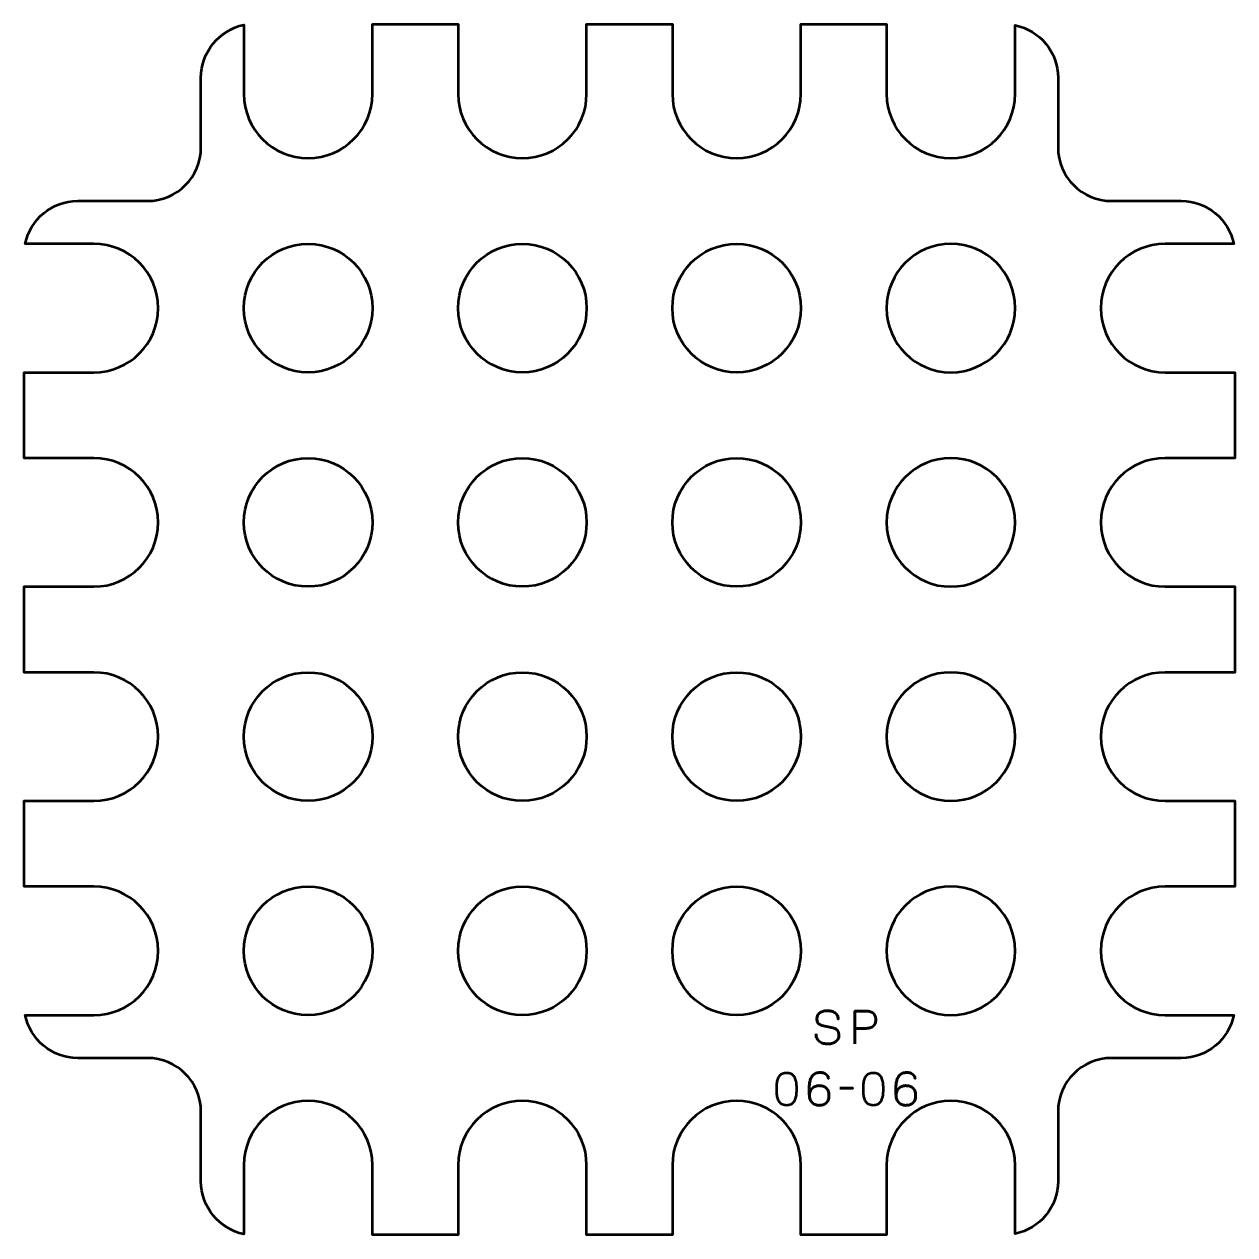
# Model space of a CAD drawing. Header units: centimetres. Extents: x -16.1 to -4.8, y -20.5 to -9.2.
import ezdxf

# ---------------------------------------------------------------- set-up
doc = ezdxf.new("R2010")
doc.units = ezdxf.units.CM
doc.header["$MEASUREMENT"] = 0
doc.layers.add('Layer 1', color=7, linetype='Continuous')

msp = doc.modelspace()

# ---------------------------------------------------------------- linework, layer by layer
at = {"layer": 'Layer 1', "color": 250, "lineweight": 53}
for centre in [(-13.49996, -11.84998), (-11.49996, -11.84998), (-9.49996, -11.84998), (-13.49996, -13.84998), (-11.49996, -13.84998), (-9.49996, -13.84998), (-13.49996, -15.84998), (-11.49996, -15.84998), (-9.49996, -15.84998), (-13.49996, -17.84998), (-11.49996, -17.84998), (-9.49996, -17.84998)]:
    msp.add_ellipse(centre, major_axis=(0, 0.6), ratio=1, dxfattribs=at)
for points, knots in [([(-6.09996, -11.84998), (-6.09996, -11.51866), (-5.83128, -11.24998), (-5.49996, -11.24998), (-5.49996, -11.24998), (-5.49996, -11.24998), (-4.86002, -11.24998), (-4.86002, -11.24998), (-4.86002, -11.24998), (-4.90637, -11.02181), (-5.10816, -10.85), (-5.35, -10.85), (-5.35, -10.85), (-5.35, -10.85), (-6, -10.85), (-6, -10.85), (-6, -10.85), (-6.27609, -10.85), (-6.5, -10.62609), (-6.5, -10.35), (-6.5, -10.35), (-6.5, -10.35), (-6.5, -9.7), (-6.5, -9.7), (-6.5, -9.7), (-6.5, -9.45817), (-6.6718, -9.25638), (-6.89997, -9.21002), (-6.89997, -9.21002), (-6.89997, -9.21002), (-6.89996, -9.84998), (-6.89996, -9.84998), (-6.89996, -9.84998), (-6.89996, -10.1813), (-7.16864, -10.44998), (-7.49996, -10.44998), (-7.49996, -10.44998), (-7.83128, -10.44998), (-8.09996, -10.1813), (-8.09996, -9.84998), (-8.09996, -9.84998), (-8.09996, -9.84998), (-8.09996, -9.2), (-8.09996, -9.2), (-8.09996, -9.2), (-8.09996, -9.2), (-8.89997, -9.2), (-8.89997, -9.2), (-8.89997, -9.2), (-8.89997, -9.2), (-8.89996, -9.84998), (-8.89996, -9.84998), (-8.89996, -9.84998), (-8.89996, -10.1813), (-9.16864, -10.44998), (-9.49996, -10.44998), (-9.49996, -10.44998), (-9.83128, -10.44998), (-10.09996, -10.1813), (-10.09996, -9.84998), (-10.09996, -9.84998), (-10.09996, -9.84998), (-10.09996, -9.2), (-10.09996, -9.2), (-10.09996, -9.2), (-10.09996, -9.2), (-10.89997, -9.2), (-10.89997, -9.2), (-10.89997, -9.2), (-10.89997, -9.2), (-10.89996, -9.84998), (-10.89996, -9.84998), (-10.89996, -9.84998), (-10.89996, -10.1813), (-11.16864, -10.44998), (-11.49996, -10.44998), (-11.49996, -10.44998), (-11.83128, -10.44998), (-12.09996, -10.1813), (-12.09996, -9.84998), (-12.09996, -9.84998), (-12.09996, -9.84998), (-12.09996, -9.2), (-12.09996, -9.2), (-12.09996, -9.2), (-12.09996, -9.2), (-12.89997, -9.2), (-12.89997, -9.2), (-12.89997, -9.2), (-12.89997, -9.2), (-12.89996, -9.84998), (-12.89996, -9.84998), (-12.89996, -9.84998), (-12.89996, -10.1813), (-13.16864, -10.44998), (-13.49996, -10.44998), (-13.49996, -10.44998), (-13.83128, -10.44998), (-14.09996, -10.1813), (-14.09996, -9.84998), (-14.09996, -9.84998), (-14.09996, -9.84998), (-14.09996, -9.20501), (-14.09996, -9.20501), (-14.09996, -9.20501), (-14.32816, -9.25634), (-14.5, -9.45814), (-14.5, -9.7), (-14.5, -9.7), (-14.5, -9.7), (-14.5, -10.35), (-14.5, -10.35), (-14.5, -10.35), (-14.5, -10.62609), (-14.72391, -10.85), (-15, -10.85), (-15, -10.85), (-15, -10.85), (-15.65, -10.85), (-15.65, -10.85), (-15.65, -10.85), (-15.89184, -10.85), (-16.09363, -11.02181), (-16.13998, -11.24998), (-16.13998, -11.24998), (-16.13998, -11.24998), (-15.49996, -11.24998), (-15.49996, -11.24998), (-15.49996, -11.24998), (-15.16864, -11.24998), (-14.89996, -11.51866), (-14.89996, -11.84998), (-14.89996, -11.84998), (-14.89996, -12.1813), (-15.16864, -12.44998), (-15.49996, -12.44997), (-15.49996, -12.44997), (-15.49996, -12.44997), (-16.15, -12.44998), (-16.15, -12.44998), (-16.15, -12.44998), (-16.15, -12.44998), (-16.15, -13.24998), (-16.15, -13.24998), (-16.15, -13.24998), (-16.15, -13.24998), (-15.49996, -13.24998), (-15.49996, -13.24998), (-15.49996, -13.24998), (-15.16864, -13.24998), (-14.89996, -13.51866), (-14.89996, -13.84998), (-14.89996, -13.84998), (-14.89996, -14.1813), (-15.16864, -14.44998), (-15.49996, -14.44997), (-15.49996, -14.44997), (-15.49996, -14.44997), (-16.15, -14.44998), (-16.15, -14.44998), (-16.15, -14.44998), (-16.15, -14.44998), (-16.15, -15.24998), (-16.15, -15.24998), (-16.15, -15.24998), (-16.15, -15.24998), (-15.49996, -15.24998), (-15.49996, -15.24998), (-15.49996, -15.24998), (-15.16864, -15.24998), (-14.89996, -15.51866), (-14.89996, -15.84998), (-14.89996, -15.84998), (-14.89996, -16.1813), (-15.16864, -16.44998), (-15.49996, -16.44997), (-15.49996, -16.44997), (-15.49996, -16.44997), (-16.15, -16.44998), (-16.15, -16.44998), (-16.15, -16.44998), (-16.15, -16.44998), (-16.15, -17.24998), (-16.15, -17.24998), (-16.15, -17.24998), (-16.15, -17.24998), (-15.49996, -17.24998), (-15.49996, -17.24998), (-15.49996, -17.24998), (-15.16864, -17.24998), (-14.89996, -17.51866), (-14.89996, -17.84998), (-14.89996, -17.84998), (-14.89996, -18.1813), (-15.16864, -18.44998), (-15.49996, -18.44997), (-15.49996, -18.44997), (-15.49996, -18.44997), (-16.13999, -18.44998), (-16.13999, -18.44998), (-16.13999, -18.44998), (-16.09365, -18.67818), (-15.89185, -18.85), (-15.65, -18.85), (-15.65, -18.85), (-15.65, -18.85), (-15, -18.85), (-15, -18.85), (-15, -18.85), (-14.72391, -18.85), (-14.5, -19.07391), (-14.5, -19.35), (-14.5, -19.35), (-14.5, -19.35), (-14.5, -20), (-14.5, -20), (-14.5, -20), (-14.5, -20.24186), (-14.32816, -20.44366), (-14.09996, -20.49499), (-14.09996, -20.49499), (-14.09996, -20.49499), (-14.09996, -19.84998), (-14.09996, -19.84998), (-14.09996, -19.84998), (-14.09996, -19.51866), (-13.83128, -19.24998), (-13.49996, -19.24998), (-13.49996, -19.24998), (-13.16864, -19.24998), (-12.89996, -19.51866), (-12.89997, -19.84998), (-12.89997, -19.84998), (-12.89997, -19.84998), (-12.89996, -20.5), (-12.89996, -20.5), (-12.89996, -20.5), (-12.89996, -20.5), (-12.09996, -20.5), (-12.09996, -20.5), (-12.09996, -20.5), (-12.09996, -20.5), (-12.09996, -19.84998), (-12.09996, -19.84998), (-12.09996, -19.84998), (-12.09996, -19.51866), (-11.83128, -19.24998), (-11.49996, -19.24998), (-11.49996, -19.24998), (-11.16864, -19.24998), (-10.89996, -19.51866), (-10.89997, -19.84998), (-10.89997, -19.84998), (-10.89997, -19.84998), (-10.89996, -20.5), (-10.89996, -20.5), (-10.89996, -20.5), (-10.89996, -20.5), (-10.09996, -20.5), (-10.09996, -20.5), (-10.09996, -20.5), (-10.09996, -20.5), (-10.09996, -19.84998), (-10.09996, -19.84998), (-10.09996, -19.84998), (-10.09996, -19.51866), (-9.83128, -19.24998), (-9.49996, -19.24998), (-9.49996, -19.24998), (-9.16864, -19.24998), (-8.89996, -19.51866), (-8.89997, -19.84998), (-8.89997, -19.84998), (-8.89997, -19.84998), (-8.89996, -20.5), (-8.89996, -20.5), (-8.89996, -20.5), (-8.89996, -20.5), (-8.09996, -20.5), (-8.09996, -20.5), (-8.09996, -20.5), (-8.09996, -20.5), (-8.09996, -19.84998), (-8.09996, -19.84998), (-8.09996, -19.84998), (-8.09996, -19.51866), (-7.83128, -19.24998), (-7.49996, -19.24998), (-7.49996, -19.24998), (-7.16864, -19.24998), (-6.89996, -19.51866), (-6.89997, -19.84998), (-6.89997, -19.84998), (-6.89997, -19.84998), (-6.89996, -20.48998), (-6.89996, -20.48998), (-6.89996, -20.48998), (-6.67179, -20.44363), (-6.5, -20.24183), (-6.5, -20), (-6.5, -20), (-6.5, -20), (-6.5, -19.35), (-6.5, -19.35), (-6.5, -19.35), (-6.5, -19.07391), (-6.27609, -18.85), (-6, -18.85), (-6, -18.85), (-6, -18.85), (-5.35, -18.85), (-5.35, -18.85), (-5.35, -18.85), (-5.10815, -18.85), (-4.90635, -18.67817), (-4.86001, -18.44997), (-4.86001, -18.44997), (-4.86001, -18.44997), (-5.49996, -18.44998), (-5.49996, -18.44998), (-5.49996, -18.44998), (-5.83128, -18.44998), (-6.09996, -18.1813), (-6.09996, -17.84998), (-6.09996, -17.84998), (-6.09996, -17.51866), (-5.83128, -17.24998), (-5.49996, -17.24998), (-5.49996, -17.24998), (-5.49996, -17.24998), (-4.85, -17.24998), (-4.85, -17.24998), (-4.85, -17.24998), (-4.85, -17.24998), (-4.85, -16.44997), (-4.85, -16.44997), (-4.85, -16.44997), (-4.85, -16.44997), (-5.49996, -16.44998), (-5.49996, -16.44998), (-5.49996, -16.44998), (-5.83128, -16.44998), (-6.09996, -16.1813), (-6.09996, -15.84998), (-6.09996, -15.84998), (-6.09996, -15.51866), (-5.83128, -15.24998), (-5.49996, -15.24998), (-5.49996, -15.24998), (-5.49996, -15.24998), (-4.85, -15.24998), (-4.85, -15.24998), (-4.85, -15.24998), (-4.85, -15.24998), (-4.85, -14.44997), (-4.85, -14.44997), (-4.85, -14.44997), (-4.85, -14.44997), (-5.49996, -14.44998), (-5.49996, -14.44998), (-5.49996, -14.44998), (-5.83128, -14.44998), (-6.09996, -14.1813), (-6.09996, -13.84998), (-6.09996, -13.84998), (-6.09996, -13.51866), (-5.83128, -13.24998), (-5.49996, -13.24998), (-5.49996, -13.24998), (-5.49996, -13.24998), (-4.85, -13.24998), (-4.85, -13.24998), (-4.85, -13.24998), (-4.85, -13.24998), (-4.85, -12.44997), (-4.85, -12.44997), (-4.85, -12.44997), (-4.85, -12.44997), (-5.49996, -12.44998), (-5.49996, -12.44998), (-5.49996, -12.44998), (-5.83128, -12.44998), (-6.09996, -12.1813), (-6.09996, -11.84998)], [0, 0, 0, 0, 0.01041667, 0.01041667, 0.01041667, 0.01041667, 0.02083333, 0.02083333, 0.02083333, 0.02083333, 0.03125, 0.03125, 0.03125, 0.03125, 0.04166667, 0.04166667, 0.04166667, 0.04166667, 0.05208333, 0.05208333, 0.05208333, 0.05208333, 0.0625, 0.0625, 0.0625, 0.0625, 0.07291667, 0.07291667, 0.07291667, 0.07291667, 0.08333333, 0.08333333, 0.08333333, 0.08333333, 0.09375, 0.09375, 0.09375, 0.09375, 0.10416667, 0.10416667, 0.10416667, 0.10416667, 0.11458333, 0.11458333, 0.11458333, 0.11458333, 0.125, 0.125, 0.125, 0.125, 0.13541667, 0.13541667, 0.13541667, 0.13541667, 0.14583333, 0.14583333, 0.14583333, 0.14583333, 0.15625, 0.15625, 0.15625, 0.15625, 0.16666667, 0.16666667, 0.16666667, 0.16666667, 0.17708333, 0.17708333, 0.17708333, 0.17708333, 0.1875, 0.1875, 0.1875, 0.1875, 0.19791667, 0.19791667, 0.19791667, 0.19791667, 0.20833333, 0.20833333, 0.20833333, 0.20833333, 0.21875, 0.21875, 0.21875, 0.21875, 0.22916667, 0.22916667, 0.22916667, 0.22916667, 0.23958333, 0.23958333, 0.23958333, 0.23958333, 0.25, 0.25, 0.25, 0.25, 0.26041667, 0.26041667, 0.26041667, 0.26041667, 0.27083333, 0.27083333, 0.27083333, 0.27083333, 0.28125, 0.28125, 0.28125, 0.28125, 0.29166667, 0.29166667, 0.29166667, 0.29166667, 0.30208333, 0.30208333, 0.30208333, 0.30208333, 0.3125, 0.3125, 0.3125, 0.3125, 0.32291667, 0.32291667, 0.32291667, 0.32291667, 0.33333333, 0.33333333, 0.33333333, 0.33333333, 0.34375, 0.34375, 0.34375, 0.34375, 0.35416667, 0.35416667, 0.35416667, 0.35416667, 0.36458333, 0.36458333, 0.36458333, 0.36458333, 0.375, 0.375, 0.375, 0.375, 0.38541667, 0.38541667, 0.38541667, 0.38541667, 0.39583333, 0.39583333, 0.39583333, 0.39583333, 0.40625, 0.40625, 0.40625, 0.40625, 0.41666667, 0.41666667, 0.41666667, 0.41666667, 0.42708333, 0.42708333, 0.42708333, 0.42708333, 0.4375, 0.4375, 0.4375, 0.4375, 0.44791667, 0.44791667, 0.44791667, 0.44791667, 0.45833333, 0.45833333, 0.45833333, 0.45833333, 0.46875, 0.46875, 0.46875, 0.46875, 0.47916667, 0.47916667, 0.47916667, 0.47916667, 0.48958333, 0.48958333, 0.48958333, 0.48958333, 0.5, 0.5, 0.5, 0.5, 0.51041667, 0.51041667, 0.51041667, 0.51041667, 0.52083333, 0.52083333, 0.52083333, 0.52083333, 0.53125, 0.53125, 0.53125, 0.53125, 0.54166667, 0.54166667, 0.54166667, 0.54166667, 0.55208333, 0.55208333, 0.55208333, 0.55208333, 0.5625, 0.5625, 0.5625, 0.5625, 0.57291667, 0.57291667, 0.57291667, 0.57291667, 0.58333333, 0.58333333, 0.58333333, 0.58333333, 0.59375, 0.59375, 0.59375, 0.59375, 0.60416667, 0.60416667, 0.60416667, 0.60416667, 0.61458333, 0.61458333, 0.61458333, 0.61458333, 0.625, 0.625, 0.625, 0.625, 0.63541667, 0.63541667, 0.63541667, 0.63541667, 0.64583333, 0.64583333, 0.64583333, 0.64583333, 0.65625, 0.65625, 0.65625, 0.65625, 0.66666667, 0.66666667, 0.66666667, 0.66666667, 0.67708333, 0.67708333, 0.67708333, 0.67708333, 0.6875, 0.6875, 0.6875, 0.6875, 0.69791667, 0.69791667, 0.69791667, 0.69791667, 0.70833333, 0.70833333, 0.70833333, 0.70833333, 0.71875, 0.71875, 0.71875, 0.71875, 0.72916667, 0.72916667, 0.72916667, 0.72916667, 0.73958333, 0.73958333, 0.73958333, 0.73958333, 0.75, 0.75, 0.75, 0.75, 0.76041667, 0.76041667, 0.76041667, 0.76041667, 0.77083333, 0.77083333, 0.77083333, 0.77083333, 0.78125, 0.78125, 0.78125, 0.78125, 0.79166667, 0.79166667, 0.79166667, 0.79166667, 0.80208333, 0.80208333, 0.80208333, 0.80208333, 0.8125, 0.8125, 0.8125, 0.8125, 0.82291667, 0.82291667, 0.82291667, 0.82291667, 0.83333333, 0.83333333, 0.83333333, 0.83333333, 0.84375, 0.84375, 0.84375, 0.84375, 0.85416667, 0.85416667, 0.85416667, 0.85416667, 0.86458333, 0.86458333, 0.86458333, 0.86458333, 0.875, 0.875, 0.875, 0.875, 0.88541667, 0.88541667, 0.88541667, 0.88541667, 0.89583333, 0.89583333, 0.89583333, 0.89583333, 0.90625, 0.90625, 0.90625, 0.90625, 0.91666667, 0.91666667, 0.91666667, 0.91666667, 0.92708333, 0.92708333, 0.92708333, 0.92708333, 0.9375, 0.9375, 0.9375, 0.9375, 0.94791667, 0.94791667, 0.94791667, 0.94791667, 0.95833333, 0.95833333, 0.95833333, 0.95833333, 0.96875, 0.96875, 0.96875, 0.96875, 0.97916667, 0.97916667, 0.97916667, 0.97916667, 0.98958333, 0.98958333, 0.98958333, 0.98958333, 1, 1, 1, 1]), ([(-7.49996, -11.24998), (-7.16864, -11.24998), (-6.89996, -11.51866), (-6.89996, -11.84998), (-6.89996, -11.84998), (-6.89996, -12.1813), (-7.16864, -12.44998), (-7.49996, -12.44998), (-7.49996, -12.44998), (-7.83128, -12.44998), (-8.09996, -12.1813), (-8.09996, -11.84998), (-8.09996, -11.84998), (-8.09996, -11.51866), (-7.83128, -11.24998), (-7.49996, -11.24998)], [0, 0, 0, 0, 0.25, 0.25, 0.25, 0.25, 0.5, 0.5, 0.5, 0.5, 0.75, 0.75, 0.75, 0.75, 1, 1, 1, 1]), ([(-7.49996, -13.24998), (-7.16864, -13.24998), (-6.89996, -13.51866), (-6.89996, -13.84998), (-6.89996, -13.84998), (-6.89996, -14.1813), (-7.16864, -14.44998), (-7.49996, -14.44998), (-7.49996, -14.44998), (-7.83128, -14.44998), (-8.09996, -14.1813), (-8.09996, -13.84998), (-8.09996, -13.84998), (-8.09996, -13.51866), (-7.83128, -13.24998), (-7.49996, -13.24998)], [0, 0, 0, 0, 0.25, 0.25, 0.25, 0.25, 0.5, 0.5, 0.5, 0.5, 0.75, 0.75, 0.75, 0.75, 1, 1, 1, 1]), ([(-7.49996, -15.24998), (-7.16864, -15.24998), (-6.89996, -15.51866), (-6.89996, -15.84998), (-6.89996, -15.84998), (-6.89996, -16.1813), (-7.16864, -16.44998), (-7.49996, -16.44998), (-7.49996, -16.44998), (-7.83128, -16.44998), (-8.09996, -16.1813), (-8.09996, -15.84998), (-8.09996, -15.84998), (-8.09996, -15.51866), (-7.83128, -15.24998), (-7.49996, -15.24998)], [0, 0, 0, 0, 0.25, 0.25, 0.25, 0.25, 0.5, 0.5, 0.5, 0.5, 0.75, 0.75, 0.75, 0.75, 1, 1, 1, 1]), ([(-7.49996, -17.24998), (-7.16864, -17.24998), (-6.89996, -17.51866), (-6.89996, -17.84998), (-6.89996, -17.84998), (-6.89996, -18.1813), (-7.16864, -18.44998), (-7.49996, -18.44998), (-7.49996, -18.44998), (-7.83128, -18.44998), (-8.09996, -18.1813), (-8.09996, -17.84998), (-8.09996, -17.84998), (-8.09996, -17.51866), (-7.83128, -17.24998), (-7.49996, -17.24998)], [0, 0, 0, 0, 0.25, 0.25, 0.25, 0.25, 0.5, 0.5, 0.5, 0.5, 0.75, 0.75, 0.75, 0.75, 1, 1, 1, 1])]:
    msp.add_open_spline(points, degree=3, knots=knots, dxfattribs=at)
at = {"layer": 'Layer 1', "color": 30, "lineweight": 53}
for points, knots in [([(-8.7584, -18.62409), (-8.75826, -18.64096), (-8.7553, -18.65542), (-8.74937, -18.66749), (-8.74937, -18.66749), (-8.74351, -18.67948), (-8.73533, -18.68929), (-8.72503, -18.69691), (-8.72503, -18.69691), (-8.71466, -18.70446), (-8.70273, -18.71003), (-8.68926, -18.71363), (-8.68926, -18.71363), (-8.67585, -18.71716), (-8.66146, -18.71892), (-8.64622, -18.71892), (-8.64622, -18.71892), (-8.63084, -18.71885), (-8.61701, -18.71659), (-8.60466, -18.71229), (-8.60466, -18.71229), (-8.59238, -18.70798), (-8.58187, -18.7022), (-8.57305, -18.69493), (-8.57305, -18.69493), (-8.5643, -18.68766), (-8.55753, -18.67955), (-8.55273, -18.67052), (-8.55273, -18.67052), (-8.54793, -18.66149), (-8.54539, -18.65225), (-8.54504, -18.64272), (-8.54504, -18.64272), (-8.54462, -18.63023), (-8.54645, -18.6188), (-8.55047, -18.6085), (-8.55047, -18.6085), (-8.5545, -18.5982), (-8.56071, -18.58959), (-8.5691, -18.58254), (-8.5691, -18.58254), (-8.57743, -18.57548), (-8.58794, -18.57054), (-8.6005, -18.56779), (-8.6005, -18.56779), (-8.6005, -18.56779), (-8.70421, -18.54535), (-8.70421, -18.54535), (-8.70421, -18.54535), (-8.71395, -18.54331), (-8.72235, -18.53985), (-8.72926, -18.53505), (-8.72926, -18.53505), (-8.73618, -18.53019), (-8.74154, -18.52348), (-8.74521, -18.51487), (-8.74521, -18.51487), (-8.74888, -18.50634), (-8.75078, -18.49547), (-8.75078, -18.48228), (-8.75078, -18.48228), (-8.75078, -18.47226), (-8.74873, -18.46281), (-8.74457, -18.45392), (-8.74457, -18.45392), (-8.74048, -18.44503), (-8.73441, -18.43719), (-8.72644, -18.43028), (-8.72644, -18.43028), (-8.71847, -18.42344), (-8.70859, -18.41807), (-8.69688, -18.41419), (-8.69688, -18.41419), (-8.68509, -18.41024), (-8.67162, -18.40827), (-8.65638, -18.4082), (-8.65638, -18.4082), (-8.64107, -18.4082), (-8.62703, -18.40996), (-8.61419, -18.41349), (-8.61419, -18.41349), (-8.60142, -18.41702), (-8.59034, -18.4221), (-8.58103, -18.42887), (-8.58103, -18.42887), (-8.57171, -18.43564), (-8.56452, -18.44397), (-8.55958, -18.4537), (-8.55958, -18.4537), (-8.55464, -18.46351), (-8.55231, -18.47473), (-8.55266, -18.48736), (-8.55266, -18.48736), (-8.55231, -18.47473), (-8.55464, -18.46351), (-8.55958, -18.4537), (-8.55958, -18.4537), (-8.56452, -18.44397), (-8.57171, -18.43564), (-8.58103, -18.42887), (-8.58103, -18.42887), (-8.59034, -18.4221), (-8.60142, -18.41702), (-8.61419, -18.41349), (-8.61419, -18.41349), (-8.62703, -18.40996), (-8.64107, -18.4082), (-8.65638, -18.4082), (-8.65638, -18.4082), (-8.67162, -18.40827), (-8.68509, -18.41024), (-8.69688, -18.41419), (-8.69688, -18.41419), (-8.70859, -18.41807), (-8.71847, -18.42344), (-8.72644, -18.43028), (-8.72644, -18.43028), (-8.73441, -18.43719), (-8.74048, -18.44503), (-8.74457, -18.45392), (-8.74457, -18.45392), (-8.74873, -18.46281), (-8.75078, -18.47226), (-8.75078, -18.48228), (-8.75078, -18.48228), (-8.75078, -18.49547), (-8.74895, -18.50634), (-8.74542, -18.5148), (-8.74542, -18.5148), (-8.74182, -18.52334), (-8.73653, -18.52997), (-8.72961, -18.53484), (-8.72961, -18.53484), (-8.7227, -18.53964), (-8.71423, -18.54317), (-8.70421, -18.54535), (-8.70421, -18.54535), (-8.70421, -18.54535), (-8.6005, -18.56779), (-8.6005, -18.56779), (-8.6005, -18.56779), (-8.58766, -18.57054), (-8.57707, -18.57548), (-8.56875, -18.58254), (-8.56875, -18.58254), (-8.56035, -18.58959), (-8.55421, -18.5982), (-8.55026, -18.6085), (-8.55026, -18.6085), (-8.54638, -18.6188), (-8.54462, -18.63023), (-8.54504, -18.64272), (-8.54504, -18.64272), (-8.54539, -18.65225), (-8.54793, -18.66149), (-8.55273, -18.67052), (-8.55273, -18.67052), (-8.55753, -18.67955), (-8.5643, -18.68766), (-8.57305, -18.69493), (-8.57305, -18.69493), (-8.58187, -18.7022), (-8.59238, -18.70798), (-8.60466, -18.71229), (-8.60466, -18.71229), (-8.61701, -18.71659), (-8.63084, -18.71885), (-8.64622, -18.71892), (-8.64622, -18.71892), (-8.66146, -18.71892), (-8.67585, -18.71716), (-8.68926, -18.71363), (-8.68926, -18.71363), (-8.70273, -18.71003), (-8.71466, -18.70446), (-8.72503, -18.69691), (-8.72503, -18.69691), (-8.73533, -18.68929), (-8.74351, -18.67948), (-8.74937, -18.66749), (-8.74937, -18.66749), (-8.7553, -18.65542), (-8.75826, -18.64096), (-8.7584, -18.62409)], [0, 0, 0, 0, 0.02173913, 0.02173913, 0.02173913, 0.02173913, 0.04347826, 0.04347826, 0.04347826, 0.04347826, 0.06521739, 0.06521739, 0.06521739, 0.06521739, 0.08695652, 0.08695652, 0.08695652, 0.08695652, 0.10869565, 0.10869565, 0.10869565, 0.10869565, 0.13043478, 0.13043478, 0.13043478, 0.13043478, 0.15217391, 0.15217391, 0.15217391, 0.15217391, 0.17391304, 0.17391304, 0.17391304, 0.17391304, 0.19565217, 0.19565217, 0.19565217, 0.19565217, 0.2173913, 0.2173913, 0.2173913, 0.2173913, 0.23913043, 0.23913043, 0.23913043, 0.23913043, 0.26086957, 0.26086957, 0.26086957, 0.26086957, 0.2826087, 0.2826087, 0.2826087, 0.2826087, 0.30434783, 0.30434783, 0.30434783, 0.30434783, 0.32608696, 0.32608696, 0.32608696, 0.32608696, 0.34782609, 0.34782609, 0.34782609, 0.34782609, 0.36956522, 0.36956522, 0.36956522, 0.36956522, 0.39130435, 0.39130435, 0.39130435, 0.39130435, 0.41304348, 0.41304348, 0.41304348, 0.41304348, 0.43478261, 0.43478261, 0.43478261, 0.43478261, 0.45652174, 0.45652174, 0.45652174, 0.45652174, 0.47826087, 0.47826087, 0.47826087, 0.47826087, 0.5, 0.5, 0.5, 0.5, 0.52173913, 0.52173913, 0.52173913, 0.52173913, 0.54347826, 0.54347826, 0.54347826, 0.54347826, 0.56521739, 0.56521739, 0.56521739, 0.56521739, 0.58695652, 0.58695652, 0.58695652, 0.58695652, 0.60869565, 0.60869565, 0.60869565, 0.60869565, 0.63043478, 0.63043478, 0.63043478, 0.63043478, 0.65217391, 0.65217391, 0.65217391, 0.65217391, 0.67391304, 0.67391304, 0.67391304, 0.67391304, 0.69565217, 0.69565217, 0.69565217, 0.69565217, 0.7173913, 0.7173913, 0.7173913, 0.7173913, 0.73913043, 0.73913043, 0.73913043, 0.73913043, 0.76086957, 0.76086957, 0.76086957, 0.76086957, 0.7826087, 0.7826087, 0.7826087, 0.7826087, 0.80434783, 0.80434783, 0.80434783, 0.80434783, 0.82608696, 0.82608696, 0.82608696, 0.82608696, 0.84782609, 0.84782609, 0.84782609, 0.84782609, 0.86956522, 0.86956522, 0.86956522, 0.86956522, 0.89130435, 0.89130435, 0.89130435, 0.89130435, 0.91304348, 0.91304348, 0.91304348, 0.91304348, 0.93478261, 0.93478261, 0.93478261, 0.93478261, 0.95652174, 0.95652174, 0.95652174, 0.95652174, 0.97826087, 0.97826087, 0.97826087, 0.97826087, 1, 1, 1, 1]), ([(-8.39645, -18.71638), (-8.39645, -18.71638), (-8.39645, -18.41116), (-8.39645, -18.41116), (-8.39645, -18.41116), (-8.39645, -18.41116), (-8.29908, -18.41116), (-8.29908, -18.41116), (-8.29908, -18.41116), (-8.27961, -18.41123), (-8.2636, -18.41342), (-8.25097, -18.41765), (-8.25097, -18.41765), (-8.23841, -18.42181), (-8.22853, -18.4276), (-8.2214, -18.43494), (-8.2214, -18.43494), (-8.21428, -18.4422), (-8.2092, -18.45053), (-8.20609, -18.45991), (-8.20609, -18.45991), (-8.20306, -18.4693), (-8.2013, -18.4791), (-8.20087, -18.48948), (-8.20087, -18.48948), (-8.20038, -18.49985), (-8.20158, -18.51001), (-8.2044, -18.51988), (-8.2044, -18.51988), (-8.20729, -18.52976), (-8.21216, -18.53872), (-8.21915, -18.54677), (-8.21915, -18.54677), (-8.22606, -18.55481), (-8.23544, -18.56123), (-8.24723, -18.56596), (-8.24723, -18.56596), (-8.25901, -18.57075), (-8.27361, -18.57315), (-8.29104, -18.57329), (-8.29104, -18.57329), (-8.29104, -18.57329), (-8.39645, -18.57329), (-8.39645, -18.57329), (-8.39645, -18.57329), (-8.39645, -18.57329), (-8.29104, -18.57329), (-8.29104, -18.57329), (-8.29104, -18.57329), (-8.27397, -18.57315), (-8.2595, -18.57075), (-8.24779, -18.56596), (-8.24779, -18.56596), (-8.23601, -18.56123), (-8.22662, -18.55481), (-8.21957, -18.54677), (-8.21957, -18.54677), (-8.21258, -18.53872), (-8.20757, -18.52976), (-8.20461, -18.51988), (-8.20461, -18.51988), (-8.20165, -18.51001), (-8.20038, -18.49985), (-8.20087, -18.48948), (-8.20087, -18.48948), (-8.2013, -18.4791), (-8.20306, -18.4693), (-8.20623, -18.45991), (-8.20623, -18.45991), (-8.20934, -18.45053), (-8.21456, -18.4422), (-8.22169, -18.43494), (-8.22169, -18.43494), (-8.22888, -18.4276), (-8.23876, -18.42181), (-8.25132, -18.41765), (-8.25132, -18.41765), (-8.26395, -18.41342), (-8.27982, -18.41123), (-8.29908, -18.41116), (-8.29908, -18.41116), (-8.29908, -18.41116), (-8.39645, -18.41116), (-8.39645, -18.41116), (-8.39645, -18.41116), (-8.39645, -18.41116), (-8.39645, -18.71638), (-8.39645, -18.71638)], [0, 0, 0, 0, 0.04545455, 0.04545455, 0.04545455, 0.04545455, 0.09090909, 0.09090909, 0.09090909, 0.09090909, 0.13636364, 0.13636364, 0.13636364, 0.13636364, 0.18181818, 0.18181818, 0.18181818, 0.18181818, 0.22727273, 0.22727273, 0.22727273, 0.22727273, 0.27272727, 0.27272727, 0.27272727, 0.27272727, 0.31818182, 0.31818182, 0.31818182, 0.31818182, 0.36363636, 0.36363636, 0.36363636, 0.36363636, 0.40909091, 0.40909091, 0.40909091, 0.40909091, 0.45454545, 0.45454545, 0.45454545, 0.45454545, 0.5, 0.5, 0.5, 0.5, 0.54545455, 0.54545455, 0.54545455, 0.54545455, 0.59090909, 0.59090909, 0.59090909, 0.59090909, 0.63636364, 0.63636364, 0.63636364, 0.63636364, 0.68181818, 0.68181818, 0.68181818, 0.68181818, 0.72727273, 0.72727273, 0.72727273, 0.72727273, 0.77272727, 0.77272727, 0.77272727, 0.77272727, 0.81818182, 0.81818182, 0.81818182, 0.81818182, 0.86363636, 0.86363636, 0.86363636, 0.86363636, 0.90909091, 0.90909091, 0.90909091, 0.90909091, 0.95454545, 0.95454545, 0.95454545, 0.95454545, 1, 1, 1, 1]), ([(-9.03377, -19.29169), (-9.01896, -19.29162), (-9.00619, -19.28901), (-8.99553, -19.28393), (-8.99553, -19.28393), (-8.98495, -19.27885), (-8.97613, -19.27158), (-8.96908, -19.26234), (-8.96908, -19.26234), (-8.96209, -19.25303), (-8.95659, -19.24202), (-8.9525, -19.22932), (-8.9525, -19.22932), (-8.94847, -19.21662), (-8.94558, -19.20272), (-8.94396, -19.18748), (-8.94396, -19.18748), (-8.94226, -19.17224), (-8.94142, -19.15622), (-8.94149, -19.13929), (-8.94149, -19.13929), (-8.94142, -19.12243), (-8.94226, -19.10641), (-8.94396, -19.09124), (-8.94396, -19.09124), (-8.94558, -19.07607), (-8.94847, -19.0621), (-8.9525, -19.0494), (-8.9525, -19.0494), (-8.95659, -19.03677), (-8.96209, -19.02577), (-8.96908, -19.01638), (-8.96908, -19.01638), (-8.97613, -19.00707), (-8.98495, -18.9998), (-8.99553, -18.99472), (-8.99553, -18.99472), (-9.00619, -18.98957), (-9.01896, -18.98696), (-9.03377, -18.98689), (-9.03377, -18.98689), (-9.04859, -18.98696), (-9.06136, -18.98957), (-9.07202, -18.99472), (-9.07202, -18.99472), (-9.0826, -18.9998), (-9.09142, -19.00707), (-9.09847, -19.01638), (-9.09847, -19.01638), (-9.10546, -19.02577), (-9.11096, -19.03677), (-9.11505, -19.0494), (-9.11505, -19.0494), (-9.11908, -19.0621), (-9.12197, -19.07607), (-9.12359, -19.09124), (-9.12359, -19.09124), (-9.12528, -19.10641), (-9.12613, -19.12243), (-9.12606, -19.13929), (-9.12606, -19.13929), (-9.12613, -19.15622), (-9.12528, -19.17224), (-9.12359, -19.18748), (-9.12359, -19.18748), (-9.12197, -19.20272), (-9.11908, -19.21662), (-9.11505, -19.22932), (-9.11505, -19.22932), (-9.11096, -19.24202), (-9.10546, -19.25303), (-9.09847, -19.26234), (-9.09847, -19.26234), (-9.09142, -19.27158), (-9.0826, -19.27885), (-9.07202, -19.28393), (-9.07202, -19.28393), (-9.06136, -19.28901), (-9.04859, -19.29162), (-9.03377, -19.29169)], [0, 0, 0, 0, 0.05, 0.05, 0.05, 0.05, 0.1, 0.1, 0.1, 0.1, 0.15, 0.15, 0.15, 0.15, 0.2, 0.2, 0.2, 0.2, 0.25, 0.25, 0.25, 0.25, 0.3, 0.3, 0.3, 0.3, 0.35, 0.35, 0.35, 0.35, 0.4, 0.4, 0.4, 0.4, 0.45, 0.45, 0.45, 0.45, 0.5, 0.5, 0.5, 0.5, 0.55, 0.55, 0.55, 0.55, 0.6, 0.6, 0.6, 0.6, 0.65, 0.65, 0.65, 0.65, 0.7, 0.7, 0.7, 0.7, 0.75, 0.75, 0.75, 0.75, 0.8, 0.8, 0.8, 0.8, 0.85, 0.85, 0.85, 0.85, 0.9, 0.9, 0.9, 0.9, 0.95, 0.95, 0.95, 0.95, 1, 1, 1, 1]), ([(-9.03377, -19.29169), (-9.01896, -19.29162), (-9.00619, -19.28901), (-8.99553, -19.28393), (-8.99553, -19.28393), (-8.98495, -19.27885), (-8.97613, -19.27158), (-8.96908, -19.26234), (-8.96908, -19.26234), (-8.96209, -19.25303), (-8.95659, -19.24202), (-8.9525, -19.22932), (-8.9525, -19.22932), (-8.94847, -19.21662), (-8.94558, -19.20272), (-8.94396, -19.18748), (-8.94396, -19.18748), (-8.94226, -19.17224), (-8.94142, -19.15622), (-8.94149, -19.13929), (-8.94149, -19.13929), (-8.94142, -19.12243), (-8.94226, -19.10641), (-8.94396, -19.09124), (-8.94396, -19.09124), (-8.94558, -19.07607), (-8.94847, -19.0621), (-8.9525, -19.0494), (-8.9525, -19.0494), (-8.95659, -19.03677), (-8.96209, -19.02577), (-8.96908, -19.01638), (-8.96908, -19.01638), (-8.97613, -19.00707), (-8.98495, -18.9998), (-8.99553, -18.99472), (-8.99553, -18.99472), (-9.00619, -18.98957), (-9.01896, -18.98696), (-9.03377, -18.98689), (-9.03377, -18.98689), (-9.04859, -18.98696), (-9.06136, -18.98957), (-9.07202, -18.99472), (-9.07202, -18.99472), (-9.0826, -18.9998), (-9.09142, -19.00707), (-9.09847, -19.01638), (-9.09847, -19.01638), (-9.10546, -19.02577), (-9.11096, -19.03677), (-9.11505, -19.0494), (-9.11505, -19.0494), (-9.11908, -19.0621), (-9.12197, -19.07607), (-9.12359, -19.09124), (-9.12359, -19.09124), (-9.12528, -19.10641), (-9.12613, -19.12243), (-9.12606, -19.13929), (-9.12606, -19.13929), (-9.12613, -19.15622), (-9.12528, -19.17224), (-9.12359, -19.18748), (-9.12359, -19.18748), (-9.12197, -19.20272), (-9.11908, -19.21662), (-9.11505, -19.22932), (-9.11505, -19.22932), (-9.11096, -19.24202), (-9.10546, -19.25303), (-9.09847, -19.26234), (-9.09847, -19.26234), (-9.09142, -19.27158), (-9.0826, -19.27885), (-9.07202, -19.28393), (-9.07202, -19.28393), (-9.06136, -19.28901), (-9.04859, -19.29162), (-9.03377, -19.29169)], [0, 0, 0, 0, 0.05, 0.05, 0.05, 0.05, 0.1, 0.1, 0.1, 0.1, 0.15, 0.15, 0.15, 0.15, 0.2, 0.2, 0.2, 0.2, 0.25, 0.25, 0.25, 0.25, 0.3, 0.3, 0.3, 0.3, 0.35, 0.35, 0.35, 0.35, 0.4, 0.4, 0.4, 0.4, 0.45, 0.45, 0.45, 0.45, 0.5, 0.5, 0.5, 0.5, 0.55, 0.55, 0.55, 0.55, 0.6, 0.6, 0.6, 0.6, 0.65, 0.65, 0.65, 0.65, 0.7, 0.7, 0.7, 0.7, 0.75, 0.75, 0.75, 0.75, 0.8, 0.8, 0.8, 0.8, 0.85, 0.85, 0.85, 0.85, 0.9, 0.9, 0.9, 0.9, 0.95, 0.95, 0.95, 0.95, 1, 1, 1, 1]), ([(-8.82126, -19.19983), (-8.82119, -19.186), (-8.81894, -19.17351), (-8.81442, -19.16222), (-8.81442, -19.16222), (-8.80998, -19.151), (-8.8037, -19.14134), (-8.79558, -19.13322), (-8.79558, -19.13322), (-8.78754, -19.12518), (-8.77801, -19.11897), (-8.76715, -19.1146), (-8.76715, -19.1146), (-8.75628, -19.11022), (-8.74436, -19.10804), (-8.73152, -19.10796), (-8.73152, -19.10796), (-8.71861, -19.10789), (-8.70654, -19.10952), (-8.69532, -19.11276), (-8.69532, -19.11276), (-8.6841, -19.11594), (-8.6743, -19.12116), (-8.66576, -19.12836), (-8.66576, -19.12836), (-8.65722, -19.13548), (-8.65052, -19.14494), (-8.64572, -19.15672), (-8.64572, -19.15672), (-8.64093, -19.1685), (-8.63846, -19.18282), (-8.63839, -19.19983), (-8.63839, -19.19983), (-8.63846, -19.21683), (-8.64093, -19.23115), (-8.64572, -19.24294), (-8.64572, -19.24294), (-8.65052, -19.25472), (-8.65722, -19.26417), (-8.66576, -19.2713), (-8.66576, -19.2713), (-8.6743, -19.2785), (-8.6841, -19.28372), (-8.69532, -19.28689), (-8.69532, -19.28689), (-8.70654, -19.29014), (-8.71861, -19.29176), (-8.73152, -19.29169), (-8.73152, -19.29169), (-8.74436, -19.29162), (-8.75614, -19.28943), (-8.76694, -19.28506), (-8.76694, -19.28506), (-8.77766, -19.28068), (-8.78697, -19.27447), (-8.79495, -19.26636), (-8.79495, -19.26636), (-8.80292, -19.25832), (-8.8092, -19.24865), (-8.81371, -19.23736), (-8.81371, -19.23736), (-8.8183, -19.22614), (-8.82077, -19.21366), (-8.82126, -19.19983), (-8.82126, -19.19983), (-8.82155, -19.19284), (-8.8219, -19.18452), (-8.82239, -19.17485), (-8.82239, -19.17485), (-8.82289, -19.16511), (-8.82317, -19.15453), (-8.82324, -19.14317), (-8.82324, -19.14317), (-8.82331, -19.13174), (-8.82296, -19.11996), (-8.82204, -19.10789), (-8.82204, -19.10789), (-8.82119, -19.09576), (-8.8195, -19.08383), (-8.81703, -19.07205), (-8.81703, -19.07205), (-8.81456, -19.06034), (-8.81103, -19.04926), (-8.80638, -19.03889), (-8.80638, -19.03889), (-8.80172, -19.02852), (-8.79572, -19.01935), (-8.78831, -19.01137), (-8.78831, -19.01137), (-8.78084, -19.0034), (-8.77173, -18.99712), (-8.76094, -18.99254), (-8.76094, -18.99254), (-8.75014, -18.98802), (-8.73737, -18.98569), (-8.72263, -18.98562), (-8.72263, -18.98562), (-8.70979, -18.98569), (-8.69892, -18.98696), (-8.68989, -18.98943), (-8.68989, -18.98943), (-8.68086, -18.9919), (-8.67345, -18.99522), (-8.66752, -18.99931), (-8.66752, -18.99931), (-8.66167, -19.00347), (-8.65701, -19.00799), (-8.65363, -19.013), (-8.65363, -19.013), (-8.65024, -19.01794), (-8.6477, -19.02295), (-8.64615, -19.02796), (-8.64615, -19.02796), (-8.64452, -19.03296), (-8.64347, -19.03762), (-8.64304, -19.04193), (-8.64304, -19.04193), (-8.64347, -19.03762), (-8.64452, -19.03296), (-8.64615, -19.02796), (-8.64615, -19.02796), (-8.6477, -19.02295), (-8.65024, -19.01794), (-8.65363, -19.013), (-8.65363, -19.013), (-8.65701, -19.00799), (-8.66167, -19.00347), (-8.66752, -18.99931), (-8.66752, -18.99931), (-8.67345, -18.99522), (-8.68086, -18.9919), (-8.68989, -18.98943), (-8.68989, -18.98943), (-8.69892, -18.98696), (-8.70979, -18.98569), (-8.72263, -18.98562), (-8.72263, -18.98562), (-8.73737, -18.98569), (-8.75014, -18.98802), (-8.76094, -18.99254), (-8.76094, -18.99254), (-8.77173, -18.99712), (-8.78084, -19.0034), (-8.78831, -19.01137), (-8.78831, -19.01137), (-8.79572, -19.01935), (-8.80172, -19.02852), (-8.80638, -19.03889), (-8.80638, -19.03889), (-8.81103, -19.04926), (-8.81456, -19.06034), (-8.81703, -19.07205), (-8.81703, -19.07205), (-8.8195, -19.08383), (-8.82119, -19.09576), (-8.82204, -19.10789), (-8.82204, -19.10789), (-8.82296, -19.11996), (-8.82331, -19.13174), (-8.82324, -19.14317), (-8.82324, -19.14317), (-8.82317, -19.15453), (-8.82289, -19.16511), (-8.82239, -19.17485), (-8.82239, -19.17485), (-8.8219, -19.18452), (-8.82155, -19.19284), (-8.82126, -19.19983), (-8.82126, -19.19983), (-8.82077, -19.21366), (-8.8183, -19.22614), (-8.81371, -19.23736), (-8.81371, -19.23736), (-8.8092, -19.24865), (-8.80292, -19.25832), (-8.79495, -19.26636), (-8.79495, -19.26636), (-8.78697, -19.27447), (-8.77766, -19.28068), (-8.76694, -19.28506), (-8.76694, -19.28506), (-8.75614, -19.28943), (-8.74436, -19.29162), (-8.73152, -19.29169), (-8.73152, -19.29169), (-8.71861, -19.29176), (-8.70654, -19.29014), (-8.69532, -19.28689), (-8.69532, -19.28689), (-8.6841, -19.28372), (-8.6743, -19.2785), (-8.66576, -19.2713), (-8.66576, -19.2713), (-8.65722, -19.26417), (-8.65052, -19.25472), (-8.64572, -19.24294), (-8.64572, -19.24294), (-8.64093, -19.23115), (-8.63846, -19.21683), (-8.63839, -19.19983), (-8.63839, -19.19983), (-8.63846, -19.18282), (-8.64093, -19.1685), (-8.64572, -19.15672), (-8.64572, -19.15672), (-8.65052, -19.14494), (-8.65722, -19.13548), (-8.66576, -19.12836), (-8.66576, -19.12836), (-8.6743, -19.12116), (-8.6841, -19.11594), (-8.69532, -19.11276), (-8.69532, -19.11276), (-8.70654, -19.10952), (-8.71861, -19.10789), (-8.73152, -19.10796), (-8.73152, -19.10796), (-8.74436, -19.10804), (-8.75628, -19.11022), (-8.76715, -19.1146), (-8.76715, -19.1146), (-8.77801, -19.11897), (-8.78754, -19.12518), (-8.79558, -19.13322), (-8.79558, -19.13322), (-8.8037, -19.14134), (-8.80998, -19.151), (-8.81442, -19.16222), (-8.81442, -19.16222), (-8.81894, -19.17351), (-8.82119, -19.186), (-8.82126, -19.19983)], [0, 0, 0, 0, 0.01724138, 0.01724138, 0.01724138, 0.01724138, 0.03448276, 0.03448276, 0.03448276, 0.03448276, 0.05172414, 0.05172414, 0.05172414, 0.05172414, 0.06896552, 0.06896552, 0.06896552, 0.06896552, 0.0862069, 0.0862069, 0.0862069, 0.0862069, 0.10344828, 0.10344828, 0.10344828, 0.10344828, 0.12068966, 0.12068966, 0.12068966, 0.12068966, 0.13793103, 0.13793103, 0.13793103, 0.13793103, 0.15517241, 0.15517241, 0.15517241, 0.15517241, 0.17241379, 0.17241379, 0.17241379, 0.17241379, 0.18965517, 0.18965517, 0.18965517, 0.18965517, 0.20689655, 0.20689655, 0.20689655, 0.20689655, 0.22413793, 0.22413793, 0.22413793, 0.22413793, 0.24137931, 0.24137931, 0.24137931, 0.24137931, 0.25862069, 0.25862069, 0.25862069, 0.25862069, 0.27586207, 0.27586207, 0.27586207, 0.27586207, 0.29310345, 0.29310345, 0.29310345, 0.29310345, 0.31034483, 0.31034483, 0.31034483, 0.31034483, 0.32758621, 0.32758621, 0.32758621, 0.32758621, 0.34482759, 0.34482759, 0.34482759, 0.34482759, 0.36206897, 0.36206897, 0.36206897, 0.36206897, 0.37931034, 0.37931034, 0.37931034, 0.37931034, 0.39655172, 0.39655172, 0.39655172, 0.39655172, 0.4137931, 0.4137931, 0.4137931, 0.4137931, 0.43103448, 0.43103448, 0.43103448, 0.43103448, 0.44827586, 0.44827586, 0.44827586, 0.44827586, 0.46551724, 0.46551724, 0.46551724, 0.46551724, 0.48275862, 0.48275862, 0.48275862, 0.48275862, 0.5, 0.5, 0.5, 0.5, 0.51724138, 0.51724138, 0.51724138, 0.51724138, 0.53448276, 0.53448276, 0.53448276, 0.53448276, 0.55172414, 0.55172414, 0.55172414, 0.55172414, 0.56896552, 0.56896552, 0.56896552, 0.56896552, 0.5862069, 0.5862069, 0.5862069, 0.5862069, 0.60344828, 0.60344828, 0.60344828, 0.60344828, 0.62068966, 0.62068966, 0.62068966, 0.62068966, 0.63793103, 0.63793103, 0.63793103, 0.63793103, 0.65517241, 0.65517241, 0.65517241, 0.65517241, 0.67241379, 0.67241379, 0.67241379, 0.67241379, 0.68965517, 0.68965517, 0.68965517, 0.68965517, 0.70689655, 0.70689655, 0.70689655, 0.70689655, 0.72413793, 0.72413793, 0.72413793, 0.72413793, 0.74137931, 0.74137931, 0.74137931, 0.74137931, 0.75862069, 0.75862069, 0.75862069, 0.75862069, 0.77586207, 0.77586207, 0.77586207, 0.77586207, 0.79310345, 0.79310345, 0.79310345, 0.79310345, 0.81034483, 0.81034483, 0.81034483, 0.81034483, 0.82758621, 0.82758621, 0.82758621, 0.82758621, 0.84482759, 0.84482759, 0.84482759, 0.84482759, 0.86206897, 0.86206897, 0.86206897, 0.86206897, 0.87931034, 0.87931034, 0.87931034, 0.87931034, 0.89655172, 0.89655172, 0.89655172, 0.89655172, 0.9137931, 0.9137931, 0.9137931, 0.9137931, 0.93103448, 0.93103448, 0.93103448, 0.93103448, 0.94827586, 0.94827586, 0.94827586, 0.94827586, 0.96551724, 0.96551724, 0.96551724, 0.96551724, 0.98275862, 0.98275862, 0.98275862, 0.98275862, 1, 1, 1, 1]), ([(-8.22479, -19.29169), (-8.20998, -19.29162), (-8.19721, -19.28901), (-8.18655, -19.28393), (-8.18655, -19.28393), (-8.17597, -19.27885), (-8.16715, -19.27158), (-8.1601, -19.26234), (-8.1601, -19.26234), (-8.15311, -19.25303), (-8.14761, -19.24202), (-8.14352, -19.22932), (-8.14352, -19.22932), (-8.13949, -19.21662), (-8.1366, -19.20272), (-8.13498, -19.18748), (-8.13498, -19.18748), (-8.13328, -19.17224), (-8.13244, -19.15622), (-8.13251, -19.13929), (-8.13251, -19.13929), (-8.13244, -19.12243), (-8.13328, -19.10641), (-8.13498, -19.09124), (-8.13498, -19.09124), (-8.1366, -19.07607), (-8.13949, -19.0621), (-8.14352, -19.0494), (-8.14352, -19.0494), (-8.14761, -19.03677), (-8.15311, -19.02577), (-8.1601, -19.01638), (-8.1601, -19.01638), (-8.16715, -19.00707), (-8.17597, -18.9998), (-8.18655, -18.99472), (-8.18655, -18.99472), (-8.19721, -18.98957), (-8.20998, -18.98696), (-8.22479, -18.98689), (-8.22479, -18.98689), (-8.23961, -18.98696), (-8.25238, -18.98957), (-8.26304, -18.99472), (-8.26304, -18.99472), (-8.27362, -18.9998), (-8.28244, -19.00707), (-8.28949, -19.01638), (-8.28949, -19.01638), (-8.29648, -19.02577), (-8.30198, -19.03677), (-8.30607, -19.0494), (-8.30607, -19.0494), (-8.3101, -19.0621), (-8.31299, -19.07607), (-8.31461, -19.09124), (-8.31461, -19.09124), (-8.3163, -19.10641), (-8.31715, -19.12243), (-8.31708, -19.13929), (-8.31708, -19.13929), (-8.31715, -19.15622), (-8.3163, -19.17224), (-8.31461, -19.18748), (-8.31461, -19.18748), (-8.31299, -19.20272), (-8.3101, -19.21662), (-8.30607, -19.22932), (-8.30607, -19.22932), (-8.30198, -19.24202), (-8.29648, -19.25303), (-8.28949, -19.26234), (-8.28949, -19.26234), (-8.28244, -19.27158), (-8.27362, -19.27885), (-8.26304, -19.28393), (-8.26304, -19.28393), (-8.25238, -19.28901), (-8.23961, -19.29162), (-8.22479, -19.29169)], [0, 0, 0, 0, 0.05, 0.05, 0.05, 0.05, 0.1, 0.1, 0.1, 0.1, 0.15, 0.15, 0.15, 0.15, 0.2, 0.2, 0.2, 0.2, 0.25, 0.25, 0.25, 0.25, 0.3, 0.3, 0.3, 0.3, 0.35, 0.35, 0.35, 0.35, 0.4, 0.4, 0.4, 0.4, 0.45, 0.45, 0.45, 0.45, 0.5, 0.5, 0.5, 0.5, 0.55, 0.55, 0.55, 0.55, 0.6, 0.6, 0.6, 0.6, 0.65, 0.65, 0.65, 0.65, 0.7, 0.7, 0.7, 0.7, 0.75, 0.75, 0.75, 0.75, 0.8, 0.8, 0.8, 0.8, 0.85, 0.85, 0.85, 0.85, 0.9, 0.9, 0.9, 0.9, 0.95, 0.95, 0.95, 0.95, 1, 1, 1, 1]), ([(-8.22479, -19.29169), (-8.20998, -19.29162), (-8.19721, -19.28901), (-8.18655, -19.28393), (-8.18655, -19.28393), (-8.17597, -19.27885), (-8.16715, -19.27158), (-8.1601, -19.26234), (-8.1601, -19.26234), (-8.15311, -19.25303), (-8.14761, -19.24202), (-8.14352, -19.22932), (-8.14352, -19.22932), (-8.13949, -19.21662), (-8.1366, -19.20272), (-8.13498, -19.18748), (-8.13498, -19.18748), (-8.13328, -19.17224), (-8.13244, -19.15622), (-8.13251, -19.13929), (-8.13251, -19.13929), (-8.13244, -19.12243), (-8.13328, -19.10641), (-8.13498, -19.09124), (-8.13498, -19.09124), (-8.1366, -19.07607), (-8.13949, -19.0621), (-8.14352, -19.0494), (-8.14352, -19.0494), (-8.14761, -19.03677), (-8.15311, -19.02577), (-8.1601, -19.01638), (-8.1601, -19.01638), (-8.16715, -19.00707), (-8.17597, -18.9998), (-8.18655, -18.99472), (-8.18655, -18.99472), (-8.19721, -18.98957), (-8.20998, -18.98696), (-8.22479, -18.98689), (-8.22479, -18.98689), (-8.23961, -18.98696), (-8.25238, -18.98957), (-8.26304, -18.99472), (-8.26304, -18.99472), (-8.27362, -18.9998), (-8.28244, -19.00707), (-8.28949, -19.01638), (-8.28949, -19.01638), (-8.29648, -19.02577), (-8.30198, -19.03677), (-8.30607, -19.0494), (-8.30607, -19.0494), (-8.3101, -19.0621), (-8.31299, -19.07607), (-8.31461, -19.09124), (-8.31461, -19.09124), (-8.3163, -19.10641), (-8.31715, -19.12243), (-8.31708, -19.13929), (-8.31708, -19.13929), (-8.31715, -19.15622), (-8.3163, -19.17224), (-8.31461, -19.18748), (-8.31461, -19.18748), (-8.31299, -19.20272), (-8.3101, -19.21662), (-8.30607, -19.22932), (-8.30607, -19.22932), (-8.30198, -19.24202), (-8.29648, -19.25303), (-8.28949, -19.26234), (-8.28949, -19.26234), (-8.28244, -19.27158), (-8.27362, -19.27885), (-8.26304, -19.28393), (-8.26304, -19.28393), (-8.25238, -19.28901), (-8.23961, -19.29162), (-8.22479, -19.29169)], [0, 0, 0, 0, 0.05, 0.05, 0.05, 0.05, 0.1, 0.1, 0.1, 0.1, 0.15, 0.15, 0.15, 0.15, 0.2, 0.2, 0.2, 0.2, 0.25, 0.25, 0.25, 0.25, 0.3, 0.3, 0.3, 0.3, 0.35, 0.35, 0.35, 0.35, 0.4, 0.4, 0.4, 0.4, 0.45, 0.45, 0.45, 0.45, 0.5, 0.5, 0.5, 0.5, 0.55, 0.55, 0.55, 0.55, 0.6, 0.6, 0.6, 0.6, 0.65, 0.65, 0.65, 0.65, 0.7, 0.7, 0.7, 0.7, 0.75, 0.75, 0.75, 0.75, 0.8, 0.8, 0.8, 0.8, 0.85, 0.85, 0.85, 0.85, 0.9, 0.9, 0.9, 0.9, 0.95, 0.95, 0.95, 0.95, 1, 1, 1, 1]), ([(-8.01228, -19.19983), (-8.01221, -19.186), (-8.00996, -19.17351), (-8.00544, -19.16222), (-8.00544, -19.16222), (-8.001, -19.151), (-7.99472, -19.14134), (-7.9866, -19.13322), (-7.9866, -19.13322), (-7.97856, -19.12518), (-7.96903, -19.11897), (-7.95817, -19.1146), (-7.95817, -19.1146), (-7.9473, -19.11022), (-7.93538, -19.10804), (-7.92254, -19.10796), (-7.92254, -19.10796), (-7.90963, -19.10789), (-7.89756, -19.10952), (-7.88634, -19.11276), (-7.88634, -19.11276), (-7.87512, -19.11594), (-7.86532, -19.12116), (-7.85678, -19.12836), (-7.85678, -19.12836), (-7.84824, -19.13548), (-7.84154, -19.14494), (-7.83674, -19.15672), (-7.83674, -19.15672), (-7.83195, -19.1685), (-7.82948, -19.18282), (-7.82941, -19.19983), (-7.82941, -19.19983), (-7.82948, -19.21683), (-7.83195, -19.23115), (-7.83674, -19.24294), (-7.83674, -19.24294), (-7.84154, -19.25472), (-7.84824, -19.26417), (-7.85678, -19.2713), (-7.85678, -19.2713), (-7.86532, -19.2785), (-7.87512, -19.28372), (-7.88634, -19.28689), (-7.88634, -19.28689), (-7.89756, -19.29014), (-7.90963, -19.29176), (-7.92254, -19.29169), (-7.92254, -19.29169), (-7.93538, -19.29162), (-7.94716, -19.28943), (-7.95796, -19.28506), (-7.95796, -19.28506), (-7.96868, -19.28068), (-7.97799, -19.27447), (-7.98597, -19.26636), (-7.98597, -19.26636), (-7.99394, -19.25832), (-8.00022, -19.24865), (-8.00473, -19.23736), (-8.00473, -19.23736), (-8.00932, -19.22614), (-8.01179, -19.21366), (-8.01228, -19.19983), (-8.01228, -19.19983), (-8.01257, -19.19284), (-8.01292, -19.18452), (-8.01341, -19.17485), (-8.01341, -19.17485), (-8.01391, -19.16511), (-8.01419, -19.15453), (-8.01426, -19.14317), (-8.01426, -19.14317), (-8.01433, -19.13174), (-8.01398, -19.11996), (-8.01306, -19.10789), (-8.01306, -19.10789), (-8.01221, -19.09576), (-8.01052, -19.08383), (-8.00805, -19.07205), (-8.00805, -19.07205), (-8.00558, -19.06034), (-8.00205, -19.04926), (-7.9974, -19.03889), (-7.9974, -19.03889), (-7.99274, -19.02852), (-7.98674, -19.01935), (-7.97933, -19.01137), (-7.97933, -19.01137), (-7.97186, -19.0034), (-7.96275, -18.99712), (-7.95196, -18.99254), (-7.95196, -18.99254), (-7.94116, -18.98802), (-7.92839, -18.98569), (-7.91365, -18.98562), (-7.91365, -18.98562), (-7.90081, -18.98569), (-7.88994, -18.98696), (-7.88091, -18.98943), (-7.88091, -18.98943), (-7.87188, -18.9919), (-7.86447, -18.99522), (-7.85854, -18.99931), (-7.85854, -18.99931), (-7.85269, -19.00347), (-7.84803, -19.00799), (-7.84465, -19.013), (-7.84465, -19.013), (-7.84126, -19.01794), (-7.83872, -19.02295), (-7.83717, -19.02796), (-7.83717, -19.02796), (-7.83554, -19.03296), (-7.83449, -19.03762), (-7.83406, -19.04193), (-7.83406, -19.04193), (-7.83449, -19.03762), (-7.83554, -19.03296), (-7.83717, -19.02796), (-7.83717, -19.02796), (-7.83872, -19.02295), (-7.84126, -19.01794), (-7.84465, -19.013), (-7.84465, -19.013), (-7.84803, -19.00799), (-7.85269, -19.00347), (-7.85854, -18.99931), (-7.85854, -18.99931), (-7.86447, -18.99522), (-7.87188, -18.9919), (-7.88091, -18.98943), (-7.88091, -18.98943), (-7.88994, -18.98696), (-7.90081, -18.98569), (-7.91365, -18.98562), (-7.91365, -18.98562), (-7.92839, -18.98569), (-7.94116, -18.98802), (-7.95196, -18.99254), (-7.95196, -18.99254), (-7.96275, -18.99712), (-7.97186, -19.0034), (-7.97933, -19.01137), (-7.97933, -19.01137), (-7.98674, -19.01935), (-7.99274, -19.02852), (-7.9974, -19.03889), (-7.9974, -19.03889), (-8.00205, -19.04926), (-8.00558, -19.06034), (-8.00805, -19.07205), (-8.00805, -19.07205), (-8.01052, -19.08383), (-8.01221, -19.09576), (-8.01306, -19.10789), (-8.01306, -19.10789), (-8.01398, -19.11996), (-8.01433, -19.13174), (-8.01426, -19.14317), (-8.01426, -19.14317), (-8.01419, -19.15453), (-8.01391, -19.16511), (-8.01341, -19.17485), (-8.01341, -19.17485), (-8.01292, -19.18452), (-8.01257, -19.19284), (-8.01228, -19.19983), (-8.01228, -19.19983), (-8.01179, -19.21366), (-8.00932, -19.22614), (-8.00473, -19.23736), (-8.00473, -19.23736), (-8.00022, -19.24865), (-7.99394, -19.25832), (-7.98597, -19.26636), (-7.98597, -19.26636), (-7.97799, -19.27447), (-7.96868, -19.28068), (-7.95796, -19.28506), (-7.95796, -19.28506), (-7.94716, -19.28943), (-7.93538, -19.29162), (-7.92254, -19.29169), (-7.92254, -19.29169), (-7.90963, -19.29176), (-7.89756, -19.29014), (-7.88634, -19.28689), (-7.88634, -19.28689), (-7.87512, -19.28372), (-7.86532, -19.2785), (-7.85678, -19.2713), (-7.85678, -19.2713), (-7.84824, -19.26417), (-7.84154, -19.25472), (-7.83674, -19.24294), (-7.83674, -19.24294), (-7.83195, -19.23115), (-7.82948, -19.21683), (-7.82941, -19.19983), (-7.82941, -19.19983), (-7.82948, -19.18282), (-7.83195, -19.1685), (-7.83674, -19.15672), (-7.83674, -19.15672), (-7.84154, -19.14494), (-7.84824, -19.13548), (-7.85678, -19.12836), (-7.85678, -19.12836), (-7.86532, -19.12116), (-7.87512, -19.11594), (-7.88634, -19.11276), (-7.88634, -19.11276), (-7.89756, -19.10952), (-7.90963, -19.10789), (-7.92254, -19.10796), (-7.92254, -19.10796), (-7.93538, -19.10804), (-7.9473, -19.11022), (-7.95817, -19.1146), (-7.95817, -19.1146), (-7.96903, -19.11897), (-7.97856, -19.12518), (-7.9866, -19.13322), (-7.9866, -19.13322), (-7.99472, -19.14134), (-8.001, -19.151), (-8.00544, -19.16222), (-8.00544, -19.16222), (-8.00996, -19.17351), (-8.01221, -19.186), (-8.01228, -19.19983)], [0, 0, 0, 0, 0.01724138, 0.01724138, 0.01724138, 0.01724138, 0.03448276, 0.03448276, 0.03448276, 0.03448276, 0.05172414, 0.05172414, 0.05172414, 0.05172414, 0.06896552, 0.06896552, 0.06896552, 0.06896552, 0.0862069, 0.0862069, 0.0862069, 0.0862069, 0.10344828, 0.10344828, 0.10344828, 0.10344828, 0.12068966, 0.12068966, 0.12068966, 0.12068966, 0.13793103, 0.13793103, 0.13793103, 0.13793103, 0.15517241, 0.15517241, 0.15517241, 0.15517241, 0.17241379, 0.17241379, 0.17241379, 0.17241379, 0.18965517, 0.18965517, 0.18965517, 0.18965517, 0.20689655, 0.20689655, 0.20689655, 0.20689655, 0.22413793, 0.22413793, 0.22413793, 0.22413793, 0.24137931, 0.24137931, 0.24137931, 0.24137931, 0.25862069, 0.25862069, 0.25862069, 0.25862069, 0.27586207, 0.27586207, 0.27586207, 0.27586207, 0.29310345, 0.29310345, 0.29310345, 0.29310345, 0.31034483, 0.31034483, 0.31034483, 0.31034483, 0.32758621, 0.32758621, 0.32758621, 0.32758621, 0.34482759, 0.34482759, 0.34482759, 0.34482759, 0.36206897, 0.36206897, 0.36206897, 0.36206897, 0.37931034, 0.37931034, 0.37931034, 0.37931034, 0.39655172, 0.39655172, 0.39655172, 0.39655172, 0.4137931, 0.4137931, 0.4137931, 0.4137931, 0.43103448, 0.43103448, 0.43103448, 0.43103448, 0.44827586, 0.44827586, 0.44827586, 0.44827586, 0.46551724, 0.46551724, 0.46551724, 0.46551724, 0.48275862, 0.48275862, 0.48275862, 0.48275862, 0.5, 0.5, 0.5, 0.5, 0.51724138, 0.51724138, 0.51724138, 0.51724138, 0.53448276, 0.53448276, 0.53448276, 0.53448276, 0.55172414, 0.55172414, 0.55172414, 0.55172414, 0.56896552, 0.56896552, 0.56896552, 0.56896552, 0.5862069, 0.5862069, 0.5862069, 0.5862069, 0.60344828, 0.60344828, 0.60344828, 0.60344828, 0.62068966, 0.62068966, 0.62068966, 0.62068966, 0.63793103, 0.63793103, 0.63793103, 0.63793103, 0.65517241, 0.65517241, 0.65517241, 0.65517241, 0.67241379, 0.67241379, 0.67241379, 0.67241379, 0.68965517, 0.68965517, 0.68965517, 0.68965517, 0.70689655, 0.70689655, 0.70689655, 0.70689655, 0.72413793, 0.72413793, 0.72413793, 0.72413793, 0.74137931, 0.74137931, 0.74137931, 0.74137931, 0.75862069, 0.75862069, 0.75862069, 0.75862069, 0.77586207, 0.77586207, 0.77586207, 0.77586207, 0.79310345, 0.79310345, 0.79310345, 0.79310345, 0.81034483, 0.81034483, 0.81034483, 0.81034483, 0.82758621, 0.82758621, 0.82758621, 0.82758621, 0.84482759, 0.84482759, 0.84482759, 0.84482759, 0.86206897, 0.86206897, 0.86206897, 0.86206897, 0.87931034, 0.87931034, 0.87931034, 0.87931034, 0.89655172, 0.89655172, 0.89655172, 0.89655172, 0.9137931, 0.9137931, 0.9137931, 0.9137931, 0.93103448, 0.93103448, 0.93103448, 0.93103448, 0.94827586, 0.94827586, 0.94827586, 0.94827586, 0.96551724, 0.96551724, 0.96551724, 0.96551724, 0.98275862, 0.98275862, 0.98275862, 0.98275862, 1, 1, 1, 1]), ([(-8.53721, -19.13209), (-8.53721, -19.13209), (-8.41402, -19.13209), (-8.41402, -19.13209), (-8.41402, -19.13209), (-8.41402, -19.13209), (-8.53721, -19.13209), (-8.53721, -19.13209)], [0, 0, 0, 0, 0.5, 0.5, 0.5, 0.5, 1, 1, 1, 1])]:
    msp.add_open_spline(points, degree=3, knots=knots, dxfattribs=at)

doc.saveas('drawing.dxf')
